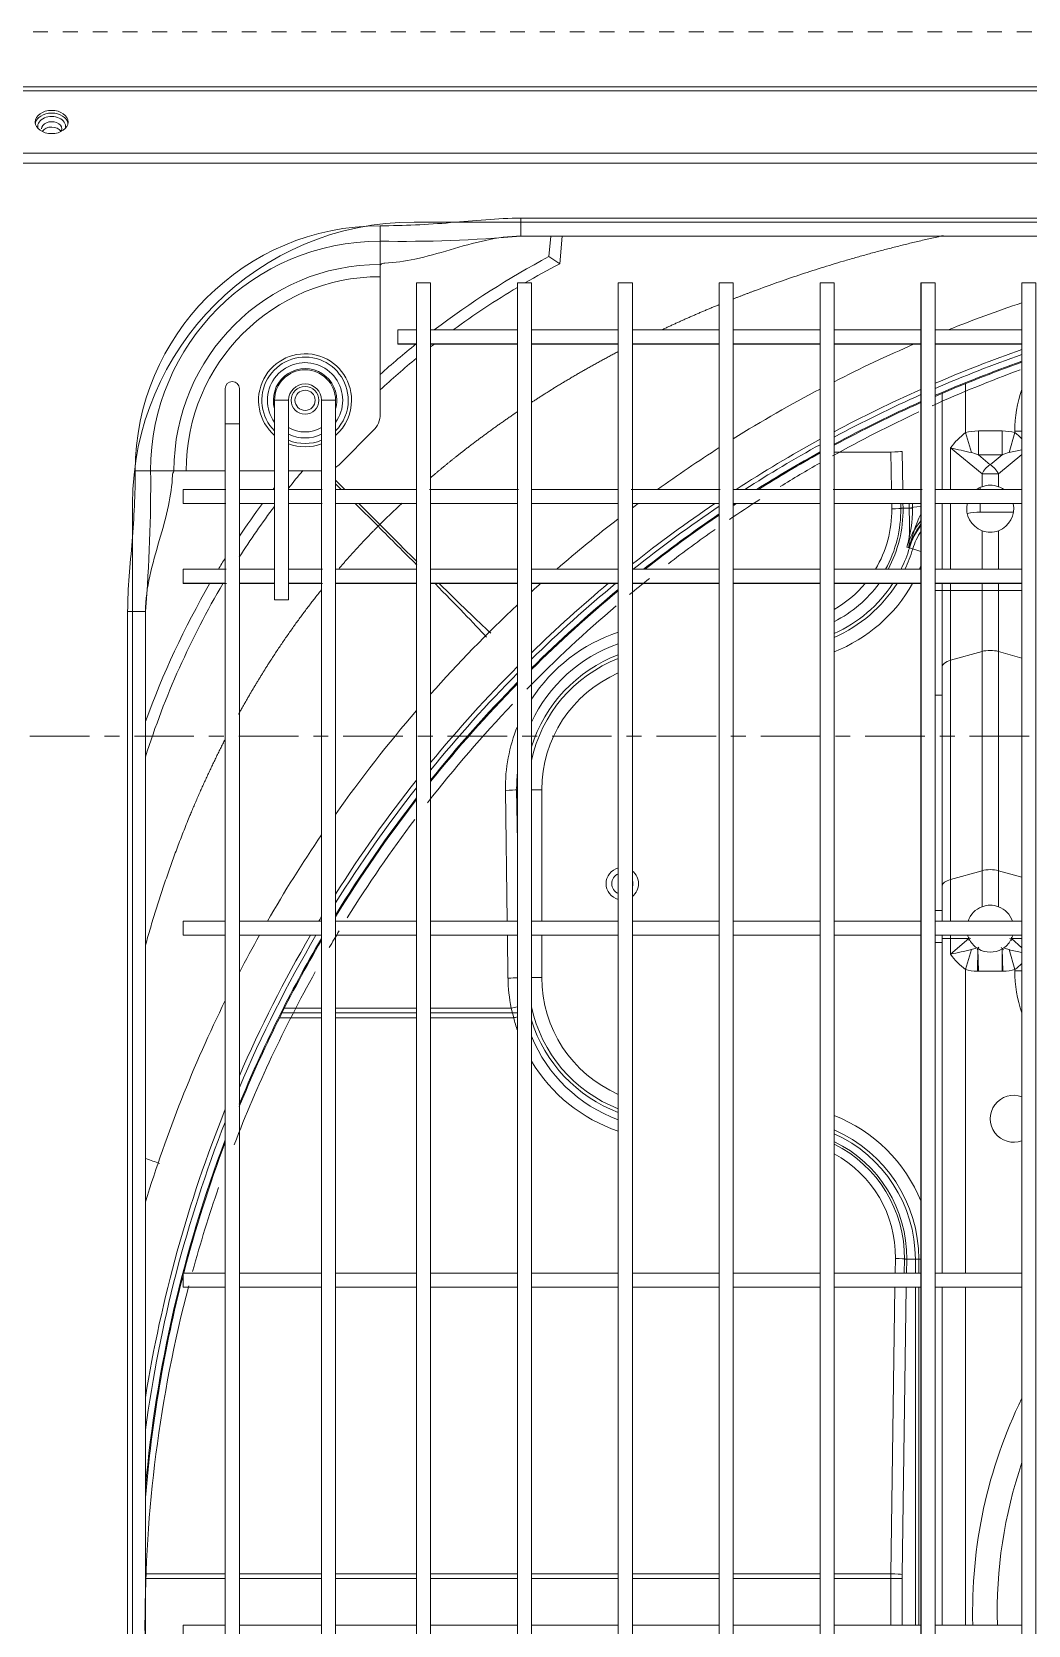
# Model space of a CAD drawing. Header units: millimetres. Extents: x 147808 to 200719, y -28592 to 8154.
# Drawn here: x 180945.8 to 181158, y -4839.4 to -4500 of the extents above; entities that cross this region are included whole.
import ezdxf

# ---------------------------------------------------------------- set-up
doc = ezdxf.new("R2010")
doc.units = ezdxf.units.MM
doc.linetypes.add('Dash', pattern=[6.35, 3.175, -3.175])
doc.linetypes.add('轴网线', pattern=[22.24, 12.7, -3.18, 3.18, -3.18])
for name, color, linetype, lineweight in [('0-1', 7, 'Continuous', 5), ('A-DETL-WIDE', 7, 'Continuous', 80), ('G-IMPT', 7, 'Continuous', 5), ('M-EQPM', 7, 'Continuous', 5), ('M-EQPM-3', 7, 'Continuous', 80)]:
    doc.layers.add(name, color=color, linetype=linetype, lineweight=lineweight)
for name, color, linetype, lineweight, true_color in [('0-2', 7, 'Continuous', 5, 0x515151), ('G-IMPT-2', 7, 'Continuous', 5, 0x666666), ('M-EQPM-HDLN-1', 7, 'Dash', 5, 0x515151), ('S-GRID-1', 7, '轴网线', 5, 0x5151ff)]:
    doc.layers.add(name, color=color, linetype=linetype, lineweight=lineweight, true_color=true_color)

# ---------------------------------------------------------------- blocks, each defined once
blk = doc.blocks.new('TJ空调外机 - TJ空调外机1800_1200-1400100-10-001 一层空调通风平面图')
at = {"layer": 'M-EQPM-HDLN-1'}
blk.add_line((-900, 600), (900, 600), dxfattribs=at)
blk = doc.blocks.new('YXQH_AR_B9-20_rvt-1-10-001 一层空调通风平面图')
at = {"layer": 'S-GRID-1'}
blk.add_line((198349.77, -4650), (148741.56, -4650), dxfattribs=at)
at = {"layer": '0-2'}
blk.add_blockref('TJ空调外机 - TJ空调外机1800_1200-1400100-10-001 一层空调通风平面图', (180944.35, -5100), dxfattribs=at)
blk = doc.blocks.new('RUXYQ18BA - top_dwg-2871796-10-001 一层空调通风平面图')
at = {"layer": 'A-DETL-WIDE'}
for p, q in [((990.72, 71.55), (990.6, 71.62)), ((995.86, 71.62), (995.74, 71.55))]:
    blk.add_line(p, q, dxfattribs=at)
for start, end in [(204.4793, 206.0117), (333.9883, 335.5207)]:
    blk.add_arc((993.23, 75.87), 5, start, end, dxfattribs=at)
at = {"layer": 'G-IMPT'}
for p, q in [((1303.1, 223.41), (893.27, 223.41)), ((892.52, 203.41), (874.03, 203.41)), ((874.03, 200.42), (892.52, 200.42)), ((914.01, 203.41), (895.52, 203.41)), ((895.52, 200.42), (914.01, 200.42)), ((935.5, 203.41), (917.01, 203.41)), ((917.01, 200.42), (935.5, 200.42)), ((956.99, 203.41), (938.5, 203.41)), ((938.5, 200.42), (956.99, 200.42)), ((978.48, 203.41), (959.99, 203.41)), ((959.99, 200.42), (978.48, 200.42)), ((999.98, 203.41), (981.48, 203.41)), ((981.48, 200.42), (999.98, 200.42)), ((850.79, 188.42), (850.79, -336.37)), ((853.78, -336.37), (853.78, 188.42)), ((982.98, 189.9), (982.98, 169.43)), ((854.75, 174.89), (861.82, 181.96)), ((833.29, 173.43), (840.79, 173.43)), ((843.79, 173.43), (850.79, 173.43)), ((840.79, 169.43), (833.29, 169.43)), ((833.29, 166.43), (840.79, 166.43)), ((850.79, 169.43), (843.79, 169.43)), ((843.79, 166.43), (850.79, 166.43)), ((871.03, 169.43), (853.78, 169.43)), ((853.78, 166.43), (871.03, 166.43)), ((892.52, 169.43), (874.03, 169.43)), ((874.03, 166.43), (892.52, 166.43)), ((914.01, 169.43), (895.52, 169.43)), ((895.52, 166.43), (914.01, 166.43)), ((935.5, 169.43), (917.01, 169.43)), ((917.01, 166.43), (935.5, 166.43)), ((956.99, 169.43), (938.5, 169.43)), ((938.81, 166.43), (938.5, 166.22)), ((938.5, 166.43), (956.99, 166.43)), ((978.48, 169.43), (959.99, 169.43)), ((959.99, 166.43), (978.48, 166.43)), ((974.17, 165.43), (974.16, 166.43)), ((976.67, 166.43), (976.67, 165.43)), ((999.98, 169.43), (981.48, 169.43)), ((981.48, 166.43), (999.98, 166.43)), ((982.98, 166.43), (982.98, 152.43)), ((840.79, 152.43), (833.29, 152.43)), ((833.29, 149.44), (840.79, 149.44)), ((850.79, 152.43), (843.79, 152.43)), ((843.79, 149.44), (850.79, 149.44)), ((871.03, 152.43), (853.78, 152.43)), ((853.78, 149.44), (871.03, 149.44)), ((892.52, 152.43), (874.03, 152.43)), ((874.03, 149.44), (892.52, 149.44)), ((914.01, 152.43), (895.52, 152.43)), ((895.52, 149.44), (914.01, 149.44)), ((935.5, 152.43), (917.01, 152.43)), ((917.01, 149.44), (935.5, 149.44)), ((956.99, 152.43), (938.5, 152.43)), ((938.5, 149.44), (956.99, 149.44)), ((978.48, 152.43), (959.99, 152.43)), ((959.99, 149.44), (978.48, 149.44)), ((999.98, 152.43), (981.48, 152.43)), ((981.48, 149.44), (999.98, 149.44)), ((813.3, 143.44), (813.3, -291.39)), ((850.79, 77.46), (833.29, 77.46)), ((871.03, 77.46), (853.78, 77.46)), ((892.52, 77.46), (874.03, 77.46)), ((914.01, 77.46), (895.52, 77.46)), ((935.5, 77.46), (917.01, 77.46)), ((956.99, 77.46), (938.5, 77.46)), ((978.48, 77.46), (959.99, 77.46)), ((999.98, 77.46), (981.48, 77.46)), ((833.29, 74.47), (850.79, 74.47)), ((853.78, 74.47), (871.03, 74.47)), ((874.03, 74.47), (892.52, 74.47)), ((895.52, 74.47), (914.01, 74.47)), ((917.01, 74.47), (935.5, 74.47)), ((938.5, 74.47), (956.99, 74.47)), ((959.99, 74.47), (978.48, 74.47)), ((981.48, 74.47), (999.98, 74.47)), ((850.79, 57.93), (842.38, 57.93)), ((871.03, 57.93), (853.78, 57.93)), ((892.52, 57.93), (874.03, 57.93)), ((974.9, 2.49), (974.94, 5.5)), ((978.01, 5.5), (978.01, 2.49)), ((850.79, 2.49), (833.29, 2.49)), ((871.03, 2.49), (853.78, 2.49)), ((892.52, 2.49), (874.03, 2.49)), ((914.01, 2.49), (895.52, 2.49)), ((935.5, 2.49), (917.01, 2.49)), ((956.99, 2.49), (938.5, 2.49)), ((978.48, 2.49), (959.99, 2.49)), ((999.98, 2.49), (981.48, 2.49)), ((833.29, -0.5), (850.79, -0.5)), ((853.78, -0.5), (871.03, -0.5)), ((874.03, -0.5), (892.52, -0.5)), ((895.52, -0.5), (914.01, -0.5)), ((917.01, -0.5), (935.5, -0.5)), ((938.5, -0.5), (956.99, -0.5)), ((959.99, -0.5), (978.48, -0.5)), ((978.01, -0.5), (978.01, -72.48)), ((981.48, -0.5), (999.98, -0.5)), ((982.98, -0.5), (982.98, -72.48)), ((850.79, -72.48), (833.29, -72.48)), ((871.03, -72.48), (853.78, -72.48)), ((892.52, -72.48), (874.03, -72.48)), ((914.01, -72.48), (895.52, -72.48)), ((935.5, -72.48), (917.01, -72.48)), ((956.99, -72.48), (938.5, -72.48)), ((978.48, -72.48), (959.99, -72.48)), ((999.98, -72.48), (981.48, -72.48))]:
    blk.add_line(p, q, dxfattribs=at)
at = {"layer": 'G-IMPT', "flags": 128}
for points in [[(183.55, 255.19), (243.11, 255.19), (262.78, 255.19), (267.56, 255.19), (1319.06, 255.19), (1323.84, 255.19), (1343.51, 255.19), (1403.06, 255.19)], [(902.03, 223.41), (901.53, 217.51), (899.24, 219.03), (899.62, 223.41)], [(863.28, 216.98), (863.28, 214.75), (863.28, 185.49)], [(871.03, 203.41), (867.03, 203.41), (867.03, 200.42), (871.03, 200.42)], [(840.79, 188.42), (840.79, 145.94), (843.79, 145.94), (843.79, 188.42)], [(830.29, 173.43), (821.96, 173.43), (819.72, 173.43)], [(830.29, 169.43), (821.3, 169.43), (821.3, 166.43), (830.29, 166.43)], [(830.29, 152.43), (821.3, 152.43), (821.3, 149.44), (830.29, 149.44)], [(982.98, 149.44), (982.98, 147.91), (982.98, 125.63), (982.98, 79.77), (982.98, 77.46)], [(830.29, 77.46), (821.3, 77.46), (821.3, 74.47), (830.29, 74.47)], [(982.98, 74.47), (982.98, 72.91), (982.98, 2.49)], [(990.72, 71.55), (990.6, 71.62), (990.36, 71.78)], [(996.1, 71.78), (995.86, 71.62), (995.74, 71.55)], [(830.29, 2.49), (821.3, 2.49), (821.3, -0.5), (830.29, -0.5)], [(830.29, -72.48), (821.3, -72.48), (821.3, -75.47), (830.29, -75.47)]]:
    blk.add_lwpolyline(points, dxfattribs=at)
for points in [[(871.03, 213.41), (871.03, -361.36), (874.03, -361.36), (874.03, 213.41)], [(892.52, 213.41), (892.52, -361.36), (895.52, -361.36), (895.52, 213.41)], [(914.01, 213.41), (914.01, -361.36), (917.01, -361.36), (917.01, 213.41)], [(935.5, 213.41), (935.5, -361.36), (938.5, -361.36), (938.5, 213.41)], [(956.99, 213.41), (956.99, -361.36), (959.99, -361.36), (959.99, 213.41)], [(978.48, 213.41), (978.48, -361.36), (981.48, -361.36), (981.48, 213.41)], [(999.98, 213.41), (999.98, -361.36), (1002.97, -361.36), (1002.97, 213.41)], [(830.29, 183.42), (830.29, -331.37), (833.29, -331.37), (833.29, 183.42)]]:
    blk.add_lwpolyline(points, close=True, dxfattribs=at)
at = {"layer": 'G-IMPT'}
blk.add_circle((847.29, 188.42), 2.15, dxfattribs=at)
for centre, radius, start, end in [((863.77, 217.01), 0.491, 136.521, 182.8887), ((864.26, 216.33), 1.33, 89.227, 129.7764), ((984.78, 58.12), 182.23, 117.9932, 127.1259), ((984.78, 58.24), 179.72, 117.5957, 120.2979), ((984.78, 58.24), 179.72, 120.8867, 126.1191), ((1093.23, -68.44), 292.88, 108.5667, 111.842), ((984.78, 58.12), 182.23, 128.661, 131.8128), ((984.78, 58.24), 179.72, 127.7108, 128.042), ((1093.23, -68.44), 292.88, 113.3682, 117.0603), ((984.78, 58.24), 179.72, 129.2663, 132.5343), ((847.29, 188.42), 6.5, 0, 180), ((1093.23, -68.44), 281.09, 109.3763, 113.4258), ((1093.23, -68.44), 280.89, 109.3906, 113.4434), ((847.29, 188.42), 3.5, 0, 180), ((1093.23, -68.44), 292.88, 117.721, 121.8911), ((1093.23, -68.44), 281.09, 114.0936, 118.2955), ((1093.23, -68.44), 280.89, 114.1119, 118.3174), ((858.28, 185.49), 5, 315, 0), ((1093.23, -68.44), 292.88, 122.5847, 125.6913), ((1093.23, -68.44), 281.09, 118.992, 122.1933), ((1093.23, -68.44), 280.89, 119.0146, 122.1285), ((820.38, 172.45), 1.32, 140.1889, 180.8077), ((819.7, 172.94), 0.489, 87.0216, 133.5686), ((984.54, 58.01), 179.7, 140.0355, 141.5634), ((851.21, 178.42), 5, 300.9449, 315), ((984.66, 58.01), 182.22, 142.1447, 142.3044), ((993.23, 165.33), 5, 110.4923, 124.9771), ((993.23, 165.33), 5, 69.5077, 110.4923), ((993.23, 165.33), 5, 55.0229, 69.5077), ((984.66, 58.01), 182.22, 143.4867, 146.1716), ((1093.23, -68.44), 292.88, 126.6849, 126.9907), ((1093.23, -68.44), 280.89, 123.261, 123.4266), ((993.23, 165.33), 5, 167.3273, 249.5077), ((993.23, 165.33), 5, 290.4923, 12.6727), ((984.54, 58.01), 179.7, 143.1286, 147.3209), ((1093.23, -68.44), 292.88, 127.7288, 131.0487), ((1093.23, -68.44), 281.09, 124.135, 128.2053), ((1093.23, -68.44), 280.89, 124.1627, 128.1534), ((948.03, 165.43), 28.65, 343.2086, 0), ((991.09, 152.44), 16.33, 140.5084, 163.2086), ((991.09, 152.44), 14.99, 147.2083, 163.2086), ((993.23, 165.33), 5, 249.5077, 290.4923), ((948.03, 165.43), 29.99, 334.3142, 343.2086), ((984.66, 58.01), 182.22, 147.9041, 148.7878), ((984.54, 58.01), 179.7, 149.4156, 162.3564), ((984.66, 58.01), 182.22, 149.884, 160.1219), ((1093.23, -68.44), 292.88, 131.9342, 132.4591), ((948.03, 165.43), 29.99, 293.5191, 327.7621), ((1093.23, -68.44), 281.09, 129.6133, 134.6999), ((1093.23, -68.44), 280.89, 129.6471, 134.7402), ((1093.23, -68.44), 292.88, 133.2594, 138.4557), ((924.86, 105.46), 29.99, 111.2026, 168.0513), ((1093.23, -68.44), 281.09, 135.5663, 141.2469), ((1093.23, -68.44), 280.89, 135.608, 141.2978), ((1093.23, -68.44), 292.88, 139.3481, 144.8409), ((1093.23, -68.44), 281.09, 142.2341, 148.415), ((1093.23, -68.44), 280.89, 142.2868, 148.4814), ((1093.23, -68.44), 292.88, 145.8729, 150.1204), ((914.86, 85.46), 2.25, 112.1961, 247.8039), ((914.86, 85.46), 2.25, 0, 17.1462), ((914.86, 85.46), 2.25, 342.8538, 0), ((993.23, 75.87), 5, 110.4923, 161.0524), ((993.23, 75.87), 5, 69.5077, 110.4923), ((993.23, 75.87), 5, 18.8502, 69.5077), ((1093.23, -68.44), 292.88, 150.7947, 152.5637), ((1093.23, -68.44), 281.09, 149.6021, 157.6334), ((1093.23, -68.44), 280.89, 149.6717, 157.7327), ((993.23, 75.87), 5, 196.4559, 204.4793), ((993.23, 75.87), 5, 204.4793, 206.0117), ((993.23, 75.87), 5, 206.0117, 234.9829), ((993.23, 75.87), 5, 239.8749, 300.1251), ((993.23, 75.87), 5, 305.0171, 333.9883), ((993.23, 75.87), 5, 333.9883, 335.5207), ((993.23, 75.87), 5, 335.5207, 343.4442), ((1093.23, -68.44), 292.88, 153.865, 162.8976), ((924.86, 65.47), 29.99, 191.9487, 248.7974), ((998.23, 35.38), 5, 69.5127, 290.4873), ((1093.23, -68.44), 281.09, 159.2982, 174.8035), ((948.03, 5.5), 29.99, 0, 66.4809), ((1093.23, -68.44), 280.89, 159.4064, 165.3715), ((1093.23, -68.44), 280.89, 165.4957, 175.2731), ((1093.19, -69.57), 98.46, 161.2091, 181.6889)]:
    blk.add_arc(centre, radius, start, end, dxfattribs=at)
blk.add_ellipse((793.31, 247.7), major_axis=(3.5, 0), ratio=0.707107, dxfattribs=at)
for centre, major_axis, ratio, start_param, end_param in [((793.31, 247.13), (3.5, 0), 0.707107, 0.114536, 3.027057), ((793.31, 245.11), (2.15, 0), 0.707107, 0.420294, 2.707251), ((948.03, 165.07), (0, 26.15), 0.999901, 4.208308, 4.726432), ((948.03, 5.87), (0, 26.92), 0.999901, 4.698346, 5.822554)]:
    blk.add_ellipse(centre, major_axis=major_axis, ratio=ratio, start_param=start_param, end_param=end_param, dxfattribs=at)
for points, knots in [([(795.44, 246.24), (795.45, 246.22), (795.48, 246.07), (795.4, 245.89), (795.26, 245.73), (795.26, 245.72)], [0, 0, 0, 0, 0.0376259, 0.300995, 0.3193476, 0.3193476, 0.3193476, 0.3193476]), ([(864.28, 217.65), (866.41, 217.73), (868.55, 218.05), (873.18, 219.04), (875.68, 219.75), (880.68, 221.21), (883.2, 221.94), (888.23, 223.04), (890.75, 223.41), (893.27, 223.41)], [0, 0, 0, 0, 0.223711, 0.223711, 0.482474, 0.482474, 0.741237, 0.741237, 1, 1, 1, 1]), ([(813.3, 143.44), (813.3, 145.96), (813.67, 148.48), (814.77, 153.51), (815.5, 156.02), (816.95, 161.03), (817.67, 163.53), (818.66, 168.16), (818.98, 170.3), (819.05, 172.43)], [0, 0, 0, 0, 0.258763, 0.258763, 0.517526, 0.517526, 0.776289, 0.776289, 1, 1, 1, 1])]:
    blk.add_open_spline(points, degree=3, knots=knots, dxfattribs=at)
at = {"layer": 'G-IMPT-2'}
for p, q in [((863.28, 217.35), (863.41, 217.35)), ((840.79, 188.42), (843.79, 188.42)), ((853.78, 188.42), (850.79, 188.42)), ((974.5, 177.52), (974.61, 169.43)), ((994.98, 172.76), (999.98, 176.88)), ((853.78, 171.38), (855.73, 169.43)), ((854.99, 169.43), (853.78, 170.63)), ((991.09, 169.43), (991.09, 169.85)), ((862.83, 161.59), (857.99, 166.43)), ((858.73, 166.43), (863.19, 161.97)), ((972.25, 165.3), (972.24, 166.43)), ((984.8, 152.43), (984.8, 166.43)), ((974.17, 165.43), (976.67, 165.43)), ((991.48, 152.43), (991.48, 160.65)), ((994.98, 152.43), (994.98, 160.65)), ((976.73, 156.77), (975.45, 157.16)), ((991.48, 88.23), (991.48, 134.93)), ((999.98, 133.52), (994.98, 134.93)), ((982.98, 125.63), (981.48, 125.63)), ((890.34, 77.46), (889.95, 105.33)), ((892.36, 105.46), (892.52, 94.46)), ((984.8, 77.46), (984.8, 86.34)), ((994.98, 80.55), (994.98, 88.23)), ((981.48, 79.77), (982.98, 79.77)), ((890.51, 65.34), (890.38, 74.47)), ((982.98, 72.91), (981.48, 72.91)), ((842.91, 58.97), (850.79, 58.97)), ((853.78, 58.97), (871.03, 58.97)), ((850.79, 56.88), (841.85, 56.88)), ((871.03, 56.88), (853.78, 56.88)), ((972.98, 2.49), (973.03, 5.63)), ((978.01, 5.5), (974.94, 5.5)), ((975.36, -0.5), (974.5, -61.67)), ((977.28, -72.48), (977.28, -0.5)), ((987.98, -72.48), (987.98, -0.5)), ((813.3, -61.53), (830.29, -61.53)), ((830.29, -62.52), (813.3, -62.52)), ((833.29, -61.53), (850.79, -61.53)), ((850.79, -62.52), (833.29, -62.52)), ((853.78, -61.53), (871.03, -61.53)), ((871.03, -62.52), (853.78, -62.52)), ((874.03, -61.53), (892.52, -61.53)), ((892.52, -62.52), (874.03, -62.52)), ((895.52, -61.53), (914.01, -61.53)), ((914.01, -62.52), (895.52, -62.52)), ((917.01, -61.53), (935.5, -61.53)), ((935.5, -62.52), (917.01, -62.52)), ((938.5, -61.53), (956.99, -61.53)), ((956.99, -62.52), (938.5, -62.52)), ((972.08, -62.52), (959.99, -62.52))]:
    blk.add_line(p, q, dxfattribs=at)
at = {"layer": 'G-IMPT-2', "flags": 128}
for points in [[(267.56, 241.08), (1319.06, 241.08), (1319.06, 254.32), (1319.06, 255.19)], [(1319.06, 241.08), (1319.06, 238.96), (267.56, 238.96), (267.56, 241.08), (267.56, 254.32), (1319.06, 254.32)], [(863.28, 216.98), (863.28, 217.35), (863.28, 217.64), (863.28, 222.31), (863.28, 225.6)], [(893.27, 223.41), (893.27, 227.21), (1303.1, 227.21), (1303.1, 223.41)], [(989.22, 177.29), (987.98, 181.54), (987.98, 191.98)], [(995.74, 176.77), (990.72, 176.77), (990.72, 181.9), (995.74, 181.9), (995.74, 176.77), (993.23, 174.7), (990.72, 176.77)], [(997.24, 177.29), (998.48, 181.54), (998.48, 181.83), (999.98, 181.83)], [(972.2, 169.43), (972.08, 177.39), (959.99, 177.39)], [(984.8, 169.43), (984.8, 178.27), (991.48, 172.76)], [(811.11, 173.43), (814.4, 173.43), (819.07, 173.43), (819.36, 173.43), (819.72, 173.43)], [(991.48, 170.01), (991.48, 172.76), (994.98, 172.76), (994.98, 170.01)], [(974.65, 166.43), (974.67, 165.43), (975.96, 165.43), (975.94, 166.43)], [(998.17, 164.59), (991.09, 164.59), (991.09, 166.43)], [(978.48, 156.24), (976.03, 156.98), (975.93, 157.01)], [(984.8, 149.44), (984.8, 147.91), (991.48, 147.91), (991.48, 149.44)], [(999.98, 147.91), (994.98, 147.91), (994.98, 149.44)], [(981.48, 147.91), (982.98, 147.91), (984.8, 147.91), (984.8, 133.04), (991.48, 134.93), (991.48, 147.91), (994.98, 147.91), (994.98, 134.93), (994.98, 88.23), (999.98, 86.82)], [(813.3, -291.39), (809.5, -291.39), (809.5, 143.44), (813.3, 143.44)], [(991.48, 80.55), (991.48, 88.23), (984.8, 86.34), (984.8, 133.04)], [(895.52, 105.46), (897.71, 105.46), (897.71, 77.46)], [(897.71, 74.47), (897.71, 65.47), (895.52, 65.47)], [(982.98, 73.8), (984.8, 73.8), (984.8, 70.43), (988.68, 73.8), (984.8, 73.8), (984.8, 74.47)], [(987.98, 2.49), (987.98, 67.16), (989.22, 71.41)], [(995.74, 66.8), (990.72, 66.8), (990.51, 66.8), (990.6, 71.62), (990.72, 66.8)], [(999.98, 66.87), (998.48, 66.87), (998.48, 67.16), (997.24, 71.41)], [(999.98, 73.8), (997.78, 73.8), (999.98, 71.82)], [(874.03, 56.88), (891.73, 56.88), (891.2, 58.97), (874.03, 58.97)], [(977.28, 5.5), (975.44, 5.5), (975.4, 2.49)], [(977.28, 2.49), (977.28, 5.5), (978.44, 5.5)], [(959.99, -61.53), (972.08, -61.53), (972.94, -0.5)], [(972.08, -72.48), (972.08, -62.52), (974.49, -62.52), (974.49, -72.48)]]:
    blk.add_lwpolyline(points, dxfattribs=at)
blk.add_lwpolyline([(995.94, 66.8), (995.74, 66.8), (995.74, 71.55)], close=True, dxfattribs=at)
at = {"layer": 'G-IMPT-2'}
blk.add_circle((847.29, 188.42), 2.95, dxfattribs=at)
for centre, radius, start, end in [((863.28, 173.43), 52.17, 90, 180), ((863.28, 173.43), 48.88, 90, 180), ((868.01, 503.69), 281.42, 269.0379, 275.1503), ((863.28, 173.43), 43.92, 90, 180), ((863.28, 173.43), 41.32, 90, 180), ((847.29, 188.42), 9.91, 0, 229.033), ((847.29, 188.42), 9.2, 0, 225.0915), ((1093.23, -68.44), 283.44, 109.2092, 113.2199), ((1093.23, -68.44), 282.44, 109.2798, 113.3069), ((847.29, 188.42), 8.02, 0, 215.9289), ((847.29, 188.42), 6.75, 0, 195.7757), ((1093.23, -68.44), 283.44, 113.8812, 118.0398), ((1025.72, 181.83), 27.24, 160.9009, 180), ((847.29, 188.42), 9.91, 310.967, 0), ((847.29, 188.42), 9.2, 314.9085, 0), ((847.29, 188.42), 6.75, 344.2243, 0), ((847.29, 188.42), 8.02, 324.0711, 0), ((1093.23, -68.44), 282.44, 113.971, 118.1479), ((847.29, 188.42), 6.75, 238.7898, 301.2102), ((847.29, 188.42), 8.02, 244.15, 295.85), ((847.29, 188.42), 9.2, 247.6576, 292.3424), ((1093.23, -68.44), 283.44, 118.7289, 122.9408), ((996.72, 169.83), 14.61, 126.7634, 144.7135), ((989.73, 169.83), 14.61, 45.3611, 53.2366), ((847.29, 188.42), 9.91, 249.3273, 290.6727), ((1093.23, -68.44), 282.44, 118.84, 122.6266), ((1042.39, 427.54), 255.84, 256.9915, 258.005), ((944.07, 427.54), 255.84, 281.995, 282.6237), ((472.69, 170.91), 341.72, 355.3893, 0.4224), ((797.39, 173.43), 21.97, 359.6506, 360), ((1093.23, -68.44), 283.44, 124.0394, 128.4428), ((1093.23, -68.44), 282.44, 123.9492, 128.5526), ((948.02, 165.09), 26.65, 331.5997, 0.7345), ((880.7, 161.54), 95.33, 357.2797, 2.3417), ((1020.58, 145.48), 46.12, 156.0862, 165.516), ((991.09, 152.44), 12.16, 90, 103.0571), ((870.83, 154.28), 10.84, 134.8371, 137.6066), ((991.09, 152.44), 15.84, 142.7405, 163.2086), ((991.09, 152.44), 15.73, 143.2627, 163.2086), ((948.03, 165.43), 29.25, 333.6202, 343.2086), ((948.03, 165.43), 32.83, 336.6739, 338.1109), ((1093.23, -68.44), 283.44, 129.7628, 134.2313), ((1093.23, -68.44), 282.44, 129.5185, 134.429), ((948.03, 165.43), 29.25, 294.1467, 326.8502), ((948.03, 165.43), 32.83, 291.3802, 330.8355), ((948.02, 165.09), 26.65, 296.794, 323.8886), ((924.86, 105.95), 32.5, 109.5393, 154.6549), ((924.86, 105.46), 30.72, 110.6721, 162.7352), ((1093.23, -68.44), 283.44, 135.0835, 140.6584), ((1093.23, -68.44), 282.44, 135.2872, 140.9064), ((924.86, 105.46), 27.15, 113.5451, 180), ((924.86, 105.95), 32.5, 174.5104, 180.8671), ((1093.23, -68.44), 283.44, 141.6246, 147.65), ((1093.23, -68.44), 282.44, 141.8814, 147.9715), ((914.86, 85.46), 3.45, 104.2632, 255.7368), ((914.86, 85.46), 3.45, 0, 51.4507), ((914.86, 85.46), 3.45, 308.5493, 0), ((1093.23, -68.44), 283.44, 148.8012, 149.0174), ((1093.23, -68.44), 283.44, 149.7219, 156.5049), ((1093.23, -68.44), 282.44, 149.6034, 156.9757), ((1042.39, -178.85), 255.84, 101.995, 103.0085), ((944.07, -178.85), 255.84, 77.3763, 78.005), ((996.72, 78.87), 14.61, 215.2865, 233.2366), ((989.73, 78.87), 14.61, 306.7634, 314.6389), ((924.86, 65.47), 27.15, 180, 246.4549), ((1025.72, 66.87), 27.24, 180, 199.0991), ((924.86, 65.47), 30.72, 197.2648, 249.3279), ((924.86, 64.99), 31.72, 202.2162, 249.9936), ((1093.23, -68.44), 283.44, 158.0746, 170.9772), ((1093.23, -68.44), 282.44, 158.5839, 172.3591), ((948.03, 5.5), 32.83, 21.8891, 68.6198), ((948.03, 5.5), 29.25, 0, 65.8533), ((948.02, 5.85), 27.42, 359.2635, 64.0241), ((1093.19, -69.57), 103.71, 154.0001, 181.6034)]:
    blk.add_arc(centre, radius, start, end, dxfattribs=at)
for centre, major_axis, ratio, start_param, end_param in [((793.31, 246.8), (2.95, 0), 0.707107, 0, 3.404857), ((793.31, 246.24), (2.15, 0), 0.707107, 0.000965, 3.158144), ((793.31, 246.8), (2.95, 0), 0.707107, 6.019921, 6.283185), ((999.28, 167.76), (-14.36, 11.85), 0.536964, 5.706357, 5.933046), ((987.17, 167.76), (14.36, 11.85), 0.536964, 0.350139, 0.576828), ((972.08, 177.52), (2.5, 0.04), 0.052331, 4.711654, 6.021018), ((999.28, 167.76), (-11.36, 9.37), 0.186691, 5.706357, 5.933046), ((987.17, 167.76), (11.36, 9.37), 0.186691, 0.350139, 0.576828), ((993.23, 172.76), (1.75, 2.12), 0.536964, 0.993968, 1.987936), ((993.23, 172.76), (-1.75, 2.12), 0.536964, 4.295249, 5.289217), ((948.03, 164.96), (0, 24.23), 0.999901, 4.169133, 4.726432), ((972.25, 165.43), (2.5, 0.04), 0.052331, 4.711654, 6.021018), ((979.53, 165.43), (3.7, 0.11), 0.106372, 1.853826, 2.878264), ((861.27, 161.59), (-29.79, 29.57), 0.026119, 4.4032, 4.686081), ((863.19, 163.53), (-29.58, 29.8), 0.026119, 1.597104, 1.86647), ((861.27, 161.59), (-29.79, 29.57), 0.026119, 3.761698, 4.260733), ((863.19, 163.53), (-29.58, 29.8), 0.026119, 2.039718, 2.522392), ((948.03, 164.96), (0, 24.23), 0.999901, 3.658125, 4.017015), ((924.86, 105.82), (0, 34.91), 0.999901, 0.315915, 0.998072), ((987.98, 131.72), (5, 0), 0.342874, 2.260763, 3.141593), ((993.23, 134.2), (2.75, 0), 0.342874, 0.880829, 2.260763), ((924.86, 105.82), (0, 34.91), 0.999901, 1.184556, 1.584839), ((889.95, 105.46), (2.5, 0.04), 0.052331, 4.711654, 6.021018), ((993.23, 87.51), (2.75, 0), 0.342874, 0.880829, 2.260763), ((987.98, 85.02), (5, 0), 0.342874, 2.260763, 3.141593), ((999.28, 80.94), (11.36, 9.37), 0.186691, 3.491732, 3.670179), ((987.17, 80.94), (-11.36, 9.37), 0.186691, 2.613006, 2.791453), ((890.51, 65.47), (2.5, 0.04), 0.052331, 4.711654, 5.644128), ((924.86, 65.82), (0, 34.35), 0.999901, 1.584838, 1.771622), ((999.28, 80.94), (14.36, 11.85), 0.536964, 3.491732, 3.702617), ((987.17, 80.94), (-14.36, 11.85), 0.536964, 2.580569, 2.791453), ((891.2, 59.1), (2.45, 0.5), 0.051287, 4.70195, 5.271124), ((891.73, 56.75), (2.43, 0.6), 0.050791, 1.227355, 1.558158), ((924.86, 65.12), (0, 34.14), 0.999901, 1.814714, 1.896822), ((924.86, 65.12), (0, 34.14), 0.999901, 2.107356, 2.818262), ((948.03, 5.98), (0, 25.01), 0.999901, 4.698346, 5.784137), ((804.1, 29.83), (-19.18, 6.52), 0.011862, 4.026649, 4.213231), ((973.03, 5.5), (-2.5, 0.04), 0.052331, 3.40376, 4.713124), ((972.08, -61.67), (-2.5, 0.04), 0.052331, 3.40376, 4.713124), ((976.44, -62.52), (0, 18.79), 0.232318, 1.518436, 1.570796), ((978.86, -62.52), (0, 16.29), 0.267949, 1.518436, 1.570796)]:
    blk.add_ellipse(centre, major_axis=major_axis, ratio=ratio, start_param=start_param, end_param=end_param, dxfattribs=at)
for points, degree, knots in [([(863.28, 225.6), (865.79, 225.6), (868.29, 225.66), (873.29, 225.89), (875.79, 226.06), (880.78, 226.46), (883.27, 226.7), (888.26, 227.07), (890.76, 227.21), (893.27, 227.21)], 3, [0, 0, 0, 0, 0.25, 0.25, 0.5, 0.5, 0.75, 0.75, 1, 1, 1, 1]), ([(938.48, 210), (940.77, 210.91), (943.1, 211.78), (962.05, 218.86), (983.2, 223.5)], 2, [0.4740672, 0.4740672, 0.4740672, 0.5, 0.5, 0.7255992, 0.7255992, 0.7255992]), ([(895.44, 187.92), (898, 189.59), (900.63, 191.21), (907.12, 195.19), (913.98, 198.8)], 2, [0.2181017, 0.2181017, 0.2181017, 0.25, 0.25, 0.3314448, 0.3314448, 0.3314448]), ([(874, 171.91), (877.45, 174.86), (881.08, 177.68), (886.58, 181.96), (892.44, 185.93)], 2, [0.0775115, 0.0775115, 0.0775115, 0.125, 0.125, 0.1992485, 0.1992485, 0.1992485]), ([(809.5, 143.44), (809.5, 145.94), (809.64, 148.44), (810.01, 153.44), (810.25, 155.93), (810.65, 160.92), (810.82, 163.42), (811.05, 168.42), (811.11, 170.92), (811.11, 173.43)], 3, [0, 0, 0, 0, 0.25, 0.25, 0.5, 0.5, 0.75, 0.75, 1, 1, 1, 1]), ([(833.14, 121.57), (833.26, 121.8), (833.39, 122.03), (836.42, 127.48), (839.72, 132.63), (844.8, 140.55), (850.51, 147.72), (850.64, 147.88), (850.77, 148.05)], 2, [0.6630843, 0.6630843, 0.6630843, 0.6666667, 0.6666667, 0.75, 0.75, 0.875, 0.875, 0.8777771, 0.8777771, 0.8777771]), ([(813.3, 72.36), (817.31, 86.74), (822.72, 99.85), (826.21, 108.3), (830.27, 116.21)], 2, [0.2999824, 0.2999824, 0.2999824, 0.5, 0.5, 0.6213809, 0.6213809, 0.6213809])]:
    blk.add_open_spline(points, degree=degree, knots=knots, dxfattribs=at)
for points in [[(923.32, 203.45), (929.28, 206.26), (935.48, 208.8)], [(863.19, 161.97), (865.53, 164.29), (867.96, 166.54)], [(854.52, 152.58), (858.54, 157.28), (862.83, 161.59)]]:
    blk.add_open_spline(points, degree=2, dxfattribs=at)
blk = doc.blocks.new('RUXYQ18BA - RUXYQ18BA-2871902-10-001 一层空调通风平面图')
at = {"layer": 'M-EQPM'}
for p, q in [((609.88, 768.29), (-609.86, 768.29)), ((77.24, 739.5), (533.01, 739.5)), ((80.72, 726.51), (77.72, 726.51)), ((77.72, 726.51), (77.72, 151.74)), ((80.72, 151.74), (80.72, 726.51)), ((102.21, 726.51), (99.21, 726.51)), ((99.21, 726.51), (99.21, 151.74)), ((102.21, 151.74), (102.21, 726.51)), ((123.7, 726.51), (120.7, 726.51)), ((120.7, 726.51), (120.7, 151.74)), ((123.7, 151.74), (123.7, 726.51)), ((145.19, 726.51), (142.19, 726.51)), ((142.19, 726.51), (142.19, 151.74)), ((145.19, 151.74), (145.19, 726.51)), ((166.68, 726.51), (163.68, 726.51)), ((163.68, 726.51), (163.68, 151.74)), ((166.68, 151.74), (166.68, 726.51)), ((188.17, 726.51), (185.18, 726.51)), ((185.18, 726.51), (185.18, 151.74)), ((188.17, 151.74), (188.17, 726.51)), ((209.67, 726.51), (206.67, 726.51)), ((206.67, 726.51), (206.67, 151.74)), ((77.72, 716.51), (73.72, 716.51)), ((73.72, 716.51), (73.72, 713.51)), ((99.26, 716.51), (80.67, 716.51)), ((120.7, 716.51), (102.21, 716.51)), ((142.25, 716.51), (123.65, 716.51)), ((163.68, 716.51), (145.19, 716.51)), ((185.23, 716.51), (166.63, 716.51)), ((206.67, 716.51), (188.17, 716.51)), ((73.72, 713.51), (77.72, 713.51)), ((80.65, 713.51), (99.28, 713.51)), ((102.21, 713.51), (120.7, 713.51)), ((123.63, 713.51), (142.26, 713.51)), ((145.19, 713.51), (163.68, 713.51)), ((166.62, 713.51), (185.24, 713.51)), ((188.17, 713.51), (206.67, 713.51)), ((36.99, 704.02), (36.99, 701.52)), ((39.98, 701.52), (39.98, 704.02)), ((36.99, 701.52), (36.99, 176.73)), ((39.98, 176.73), (39.98, 701.52)), ((47.48, 701.52), (47.48, 659.04)), ((50.48, 659.04), (50.48, 701.52)), ((57.48, 701.52), (57.48, 176.73)), ((60.48, 176.73), (60.48, 701.52)), ((27.99, 682.53), (27.99, 679.53)), ((37.09, 682.53), (27.99, 682.53)), ((47.48, 682.53), (39.98, 682.53)), ((57.59, 682.53), (50.48, 682.53)), ((77.72, 682.53), (60.48, 682.53)), ((99.44, 682.53), (80.49, 682.53)), ((120.7, 682.53), (102.21, 682.53)), ((142.42, 682.53), (123.47, 682.53)), ((163.68, 682.53), (145.19, 682.53)), ((185.41, 682.53), (166.45, 682.53)), ((206.67, 682.53), (188.17, 682.53)), ((17.24, 198.74), (17.24, 679.5)), ((27.99, 679.53), (37.11, 679.53)), ((39.98, 679.53), (47.48, 679.53)), ((50.48, 679.53), (57.6, 679.53)), ((60.48, 679.53), (77.72, 679.53)), ((80.72, 679.53), (99.21, 679.53)), ((102.21, 679.53), (120.7, 679.53)), ((123.7, 679.53), (142.19, 679.53)), ((145.19, 679.53), (163.68, 679.53)), ((166.68, 679.53), (185.18, 679.53)), ((188.17, 679.53), (206.67, 679.53)), ((37.19, 665.53), (27.99, 665.53)), ((27.99, 665.53), (27.99, 662.53)), ((47.48, 665.53), (39.98, 665.53)), ((57.68, 665.53), (50.48, 665.53)), ((77.72, 665.53), (60.48, 665.53)), ((99.21, 665.53), (80.72, 665.53)), ((120.7, 665.53), (102.21, 665.53)), ((142.19, 665.53), (123.7, 665.53)), ((163.68, 665.53), (145.19, 665.53)), ((185.18, 665.53), (166.68, 665.53)), ((206.67, 665.53), (188.17, 665.53)), ((27.99, 662.53), (37.21, 662.53)), ((39.98, 662.53), (47.48, 662.53)), ((50.48, 662.53), (57.7, 662.53)), ((60.48, 662.53), (77.72, 662.53)), ((80.72, 662.53), (99.21, 662.53)), ((102.21, 662.53), (120.7, 662.53)), ((123.7, 662.53), (142.19, 662.53)), ((145.19, 662.53), (163.68, 662.53)), ((166.68, 662.53), (185.18, 662.53)), ((188.17, 662.53), (206.67, 662.53)), ((47.48, 659.04), (50.48, 659.04)), ((27.99, 590.56), (27.99, 587.56)), ((36.99, 590.56), (27.99, 590.56)), ((57.48, 590.56), (39.98, 590.56)), ((77.72, 590.56), (60.48, 590.56)), ((99.21, 590.56), (80.72, 590.56)), ((120.7, 590.56), (102.21, 590.56)), ((142.19, 590.56), (123.7, 590.56)), ((163.68, 590.56), (145.19, 590.56)), ((185.18, 590.56), (166.68, 590.56)), ((206.67, 590.56), (188.17, 590.56)), ((27.99, 587.56), (36.99, 587.56)), ((39.98, 587.56), (57.48, 587.56)), ((60.48, 587.56), (77.72, 587.56)), ((80.72, 587.56), (99.21, 587.56)), ((102.21, 587.56), (120.7, 587.56)), ((123.7, 587.56), (142.19, 587.56)), ((145.19, 587.56), (163.68, 587.56)), ((166.68, 587.56), (185.18, 587.56)), ((188.17, 587.56), (206.67, 587.56)), ((36.99, 515.59), (27.99, 515.59)), ((27.99, 515.59), (27.99, 512.59)), ((27.99, 512.59), (36.99, 512.59)), ((57.48, 515.59), (39.98, 515.59)), ((39.98, 512.59), (57.48, 512.59)), ((77.72, 515.59), (60.48, 515.59)), ((60.48, 512.59), (77.72, 512.59)), ((99.21, 515.59), (80.72, 515.59)), ((80.72, 512.59), (99.21, 512.59)), ((120.7, 515.59), (102.21, 515.59)), ((102.21, 512.59), (120.7, 512.59)), ((142.19, 515.59), (123.7, 515.59)), ((123.7, 512.59), (142.19, 512.59)), ((163.68, 515.59), (145.19, 515.59)), ((145.19, 512.59), (163.68, 512.59)), ((185.18, 515.59), (166.68, 515.59)), ((166.68, 512.59), (185.18, 512.59)), ((206.67, 515.59), (188.17, 515.59)), ((188.17, 512.59), (206.67, 512.59))]:
    blk.add_line(p, q, dxfattribs=at)
for centre, radius, start, end in [((77.24, 679.5), 60, 90, 180), ((53.98, 701.52), 6.5, 90, 180), ((53.98, 701.52), 6.5, 360, 90), ((304.88, 440.62), 285, 110.2357, 114.3127), ((38.48, 704.02), 1.5, 0, 180), ((53.98, 701.52), 3.5, 0, 180), ((304.88, 440.62), 285, 114.9407, 119.0937), ((304.88, 440.62), 285, 119.712, 121.6838), ((304.88, 440.62), 285, 122.7113, 124.2785), ((304.88, 440.62), 285, 125.0251, 127.5066), ((304.88, 440.62), 285, 128.5341, 129.6288), ((304.88, 440.62), 285, 130.3754, 135.6019), ((304.88, 440.62), 285, 136.5046, 142.0708), ((304.88, 440.62), 285, 142.9734, 148.0882), ((304.88, 440.62), 285, 148.7421, 149.5718), ((304.88, 440.62), 285, 150.7798, 158.9548), ((304.88, 440.62), 285, 160.9093, 164.672), ((304.88, 440.62), 285, 165.3045, 180), ((304.88, 440.62), 285, 180, 195.328)]:
    blk.add_arc(centre, radius, start, end, dxfattribs=at)
blk.add_blockref('RUXYQ18BA - top_dwg-2871796-10-001 一层空调通风平面图', (-793.31, 513.1))

msp = doc.modelspace()

# ---------------------------------------------------------------- block references
at = {"layer": '0-1'}
msp.add_blockref('YXQH_AR_B9-20_rvt-1-10-001 一层空调通风平面图', (0, 0), dxfattribs=at)
at = {"layer": 'M-EQPM-3'}
msp.add_blockref('RUXYQ18BA - RUXYQ18BA-2871902-10-001 一层空调通风平面图', (180950.01, -5280), dxfattribs=at)

doc.saveas('drawing.dxf')
